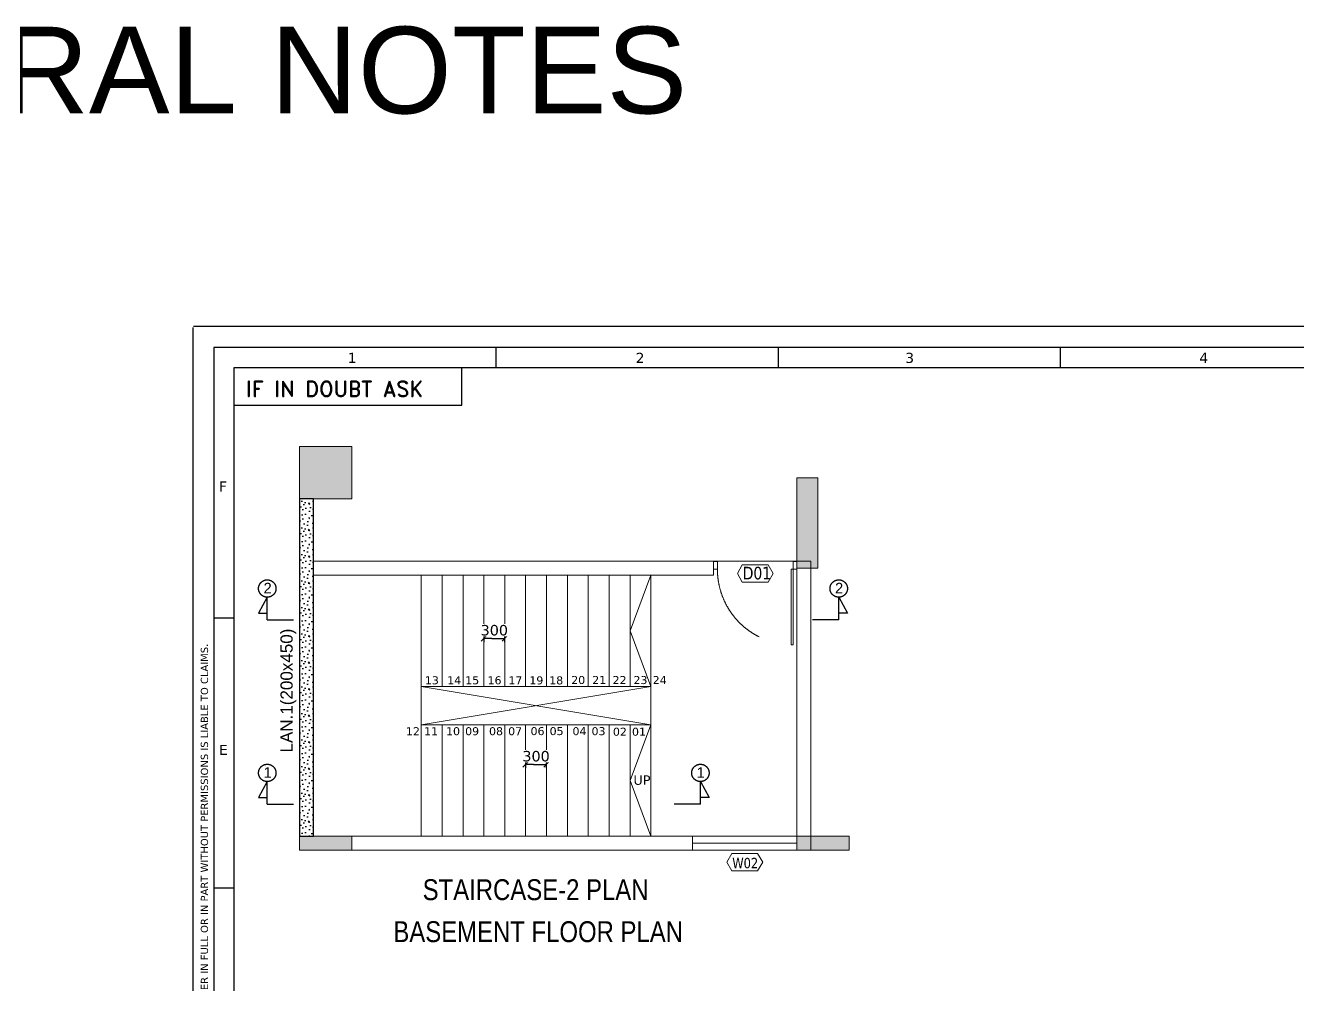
# Model space of a CAD drawing. Extents: x 1878645 to 3043969, y -1160829 to -603973.
# Drawn here: x 2345773 to 2364072, y -777943 to -764149 of the extents above; entities that cross this region are included whole.
import ezdxf
from ezdxf.enums import TextEntityAlignment as Align

# ---------------------------------------------------------------- set-up
doc = ezdxf.new("R2010")
doc.units = 0
doc.header["$LTSCALE"] = 100
doc.header["$PDMODE"] = 66
for name, pattern in [('1', [0, 0]), ('Center', [50.8, 31.75, -6.35, 6.35, -6.35]), ('DASHED', [19.05, 12.7, -6.35]), ('Hidden', [9.525, 6.35, -3.175])]:
    doc.linetypes.add(name, pattern=pattern)
doc.layers.get('Defpoints').update_dxf_attribs({"lineweight": 0})
for name, color, linetype in [('A-ANNO-DIMS', 8, 'Continuous'), ('A-ANNO-TEXT', 8, 'Continuous'), ('BM-ECO', 2, 'Hidden'), ('section line', 1, '1'), ('SLAB-LINE', 4, 'Hidden')]:
    doc.layers.add(name, color=color, linetype=linetype)
for name, color, linetype, lineweight in [('A-DRWN TAG', 1, 'Continuous', 0), ('A-STRS', 1, 'Continuous', 0), ('A-STRU-CONC', 2, 'Continuous', 0), ('A-STRU-CONC-HATH', 253, 'Continuous', 0), ('A-WALL-BRCK', 7, 'Continuous', 0), ('A-WINW', 5, 'Continuous', 0)]:
    doc.layers.add(name, color=color, linetype=linetype, lineweight=lineweight)
doc.styles.add('ARIAL', font='arial.ttf')
doc.styles.add('DIM-1', font='ARIALN.TTF')
doc.styles.add('ROMAND', font='romand__.ttf', dxfattribs={"height": 5})
doc.styles.get("Standard").update_dxf_attribs({"font": 'verdana.ttf'})
doc.dimstyles.new('DIM-075', dxfattribs={"dimscale": 75, "dimtxt": 2, "dimasz": 1.5, "dimexe": 0, "dimexo": 0, "dimgap": 0.5, "dimtad": 1, "dimdec": 0, "dimzin": 0, "dimdsep": 46, "dimtxsty": 'Standard', "dimblk": 'TAG-DIM-ARROW', "dimcen": 1, "dimclre": 8, "dimclrt": 7, "dimadec": 0, "dimazin": 0, "dimtfac": 1, "dimtdec": 0, "dimtmove": 0, "dimatfit": 3, "dimldrblk": 'TAG-LED-ARROW', "dimfxl": 1, "dimtfill": 1, "dimtfillclr": 256, "dimtolj": 1, "dimtzin": 0, "dimlwd": -1, "dimlwe": 5, "dimarcsym": 0})

# ---------------------------------------------------------------- blocks, each defined once
blk = doc.blocks.new('*U1233')
for p, q in [((4785, 915), (4785, 2061)), ((4815, 2061), (4785, 2061)), ((4815, 915), (4815, 2061)), ((4725, 915), (4725, 795)), ((4725, 915), (4785, 915)), ((4725, 795), (4785, 795)), ((4785, 915), (4785, 795)), ((4785, 915), (4815, 915)), ((5932, 915), (5932, 795)), ((5992, 915), (5932, 915)), ((5992, 795), (5932, 795)), ((5992, 915), (5992, 795))]:
    blk.add_line(p, q)
at = {"color": 8, "linetype": 'DASHED'}
blk.add_arc((4785, 915), 1147, 0, 90, dxfattribs=at)
blk = doc.blocks.new('DW')
blk.add_lwpolyline([(5.53, 1.55), (0.9, 1.55), (0, 0), (0.9, -1.55), (5.53, -1.55), (6.42, 0)], close=True)
blk.add_attdef('DOOR/WIN', (0.91, -0.93), '', height=2)
blk = doc.blocks.new('TAG-DIM-ARROW')
for p, q in [((-1, 0), (0, 0)), ((0, -0.5), (0, 0.5))]:
    blk.add_line(p, q)
at = {"lineweight": 20}
blk.add_line((-0.35, -0.35), (0.35, 0.35), dxfattribs=at)
blk = doc.blocks.new('*D1295')
at = {"layer": 'A-ANNO-DIMS', "color": 8, "lineweight": 5, "transparency": 16777216}
for p, q in [((2352362, -772848), (2352362, -772955)), ((2352662, -772848), (2352662, -772955))]:
    blk.add_line(p, q, dxfattribs=at)
at = {"layer": 'A-ANNO-DIMS', "color": 0, "transparency": 16777216}
blk.add_line((2352475, -772955), (2352550, -772955), dxfattribs=at)
at = {"layer": 'A-ANNO-DIMS', "color": 0, "transparency": 16777216, "xscale": 112.5, "yscale": 112.5, "zscale": 112.5, "rotation": 180}
blk.add_blockref('TAG-DIM-ARROW', (2352362, -772955), dxfattribs=at)
at = {"layer": 'A-ANNO-DIMS', "color": 0, "transparency": 16777216, "xscale": 112.5, "yscale": 112.5, "zscale": 112.5}
blk.add_blockref('TAG-DIM-ARROW', (2352662, -772955), dxfattribs=at)
at = {"layer": 'A-ANNO-DIMS', "color": 7, "transparency": 16777216, "insert": (2352512, -772839), "char_height": 150, "attachment_point": 5, "bg_fill": 3, "box_fill_scale": 1.1, "bg_fill_color": 256, "bg_fill_true_color": 13158600, "bg_fill_transparency": 0}
blk.add_mtext('\\A1;300', dxfattribs=at)
at = {"layer": 'Defpoints', "color": 0, "transparency": 16777216}
for p in [(2352362, -772848), (2352662, -772848), (2352662, -772955)]:
    blk.add_point(p, dxfattribs=at)
blk = doc.blocks.new('TAG-LED-ARROW')
blk.add_line((0, 0), (-1, 0))
blk.add_lwpolyline([(-0.71, -0.71), (0, 0), (-0.71, 0.71), (-0.88, 0.53), (0, 0), (-0.88, -0.53)], close=True)
blk = doc.blocks.new('*D1249')
at = {"layer": 'A-ANNO-DIMS', "color": 8, "lineweight": 5, "transparency": 16777216}
for p, q in [((2352962, -774882), (2352962, -774765)), ((2353262, -774821), (2353262, -774765))]:
    blk.add_line(p, q, dxfattribs=at)
at = {"layer": 'A-ANNO-DIMS', "color": 0, "transparency": 16777216}
blk.add_line((2353075, -774765), (2353150, -774765), dxfattribs=at)
at = {"layer": 'Defpoints', "color": 0, "transparency": 16777216}
blk.add_point((2352962, -774882), dxfattribs=at)
at = {"layer": 'A-ANNO-DIMS', "color": 0, "transparency": 16777216, "xscale": 112.5, "yscale": 112.5, "zscale": 112.5, "rotation": 180}
blk.add_blockref('TAG-DIM-ARROW', (2352962, -774765), dxfattribs=at)
at = {"layer": 'A-ANNO-DIMS', "color": 0, "transparency": 16777216, "xscale": 112.5, "yscale": 112.5, "zscale": 112.5}
blk.add_blockref('TAG-DIM-ARROW', (2353262, -774765), dxfattribs=at)
at = {"layer": 'A-ANNO-DIMS', "color": 7, "transparency": 16777216, "insert": (2353112, -774649), "char_height": 150, "attachment_point": 5, "bg_fill": 3, "box_fill_scale": 1.1, "bg_fill_color": 256, "bg_fill_true_color": 13158600, "bg_fill_transparency": 0}
blk.add_mtext('\\A1;300', dxfattribs=at)
at = {"layer": 'Defpoints', "color": 0, "transparency": 16777216}
for p in [(2353262, -774765), (2353262, -774821)]:
    blk.add_point(p, dxfattribs=at)
blk = doc.blocks.new('G$CD70F57FE')
at = {"layer": 'A-STRU-CONC-HATH'}
h = blk.add_hatch(color=256, dxfattribs=at)
h.dxf.hatch_style = 1
h.paths.add_polyline_path([(-200, 7900), (-200, 7150), (0, 7150), (0, 7900)])
h = blk.add_hatch(color=256, dxfattribs=at)
h.dxf.hatch_style = 1
h.paths.add_polyline_path([(-5350, 7450), (-5350, 7150), (-4050, 7150), (-4050, 7450)])
h = blk.add_hatch(color=256, dxfattribs=at)
h.dxf.hatch_style = 1
h.paths.add_polyline_path([(-200, 750), (-200, 0), (0, 0), (0, 750)])
at = {"layer": 'A-STRU-CONC'}
for points in [[(-200, 7900), (0, 7900), (0, 7150), (-200, 7150)], [(-5350, 7450), (-4050, 7450), (-4050, 7150), (-5350, 7150)], [(-200, 750), (0, 750), (0, 0), (-200, 0)]]:
    blk.add_lwpolyline(points, close=True, dxfattribs=at)

msp = doc.modelspace()

# ---------------------------------------------------------------- hatches: boundary and pattern name
at = {"layer": 'A-STRU-CONC-HATH'}
h = msp.add_hatch(color=256, dxfattribs=at)
h.dxf.hatch_style = 1
h.paths.add_polyline_path([(2349712.36614, -770198.12821), (2349712.36614, -770948.12821), (2350462.36614, -770948.12821), (2350462.36614, -770198.12821)])
at = {"layer": 'BM-ECO'}
h = msp.add_hatch(dxfattribs=at)
h.set_pattern_fill('CONC', color=256, scale=15)
h.set_pattern_definition([(0, (190249.53, 154725.47), (0, 381), [0, -381]), (0, (190253.34, 154592.1), (0, 381), [0, -381]), (0, (190264.77, 154797.86), (0, 381), [0, -381]), (338.1986, (190066.65, 154679.746), (1143.000104, -380.999966), [41.03484, -2010.71302]), (216.8699, (190104.75, 154664.506), (1142.9999687, 762.000047), [19.05, -1885.95]), (130.6013, (190089.51, 154653.076), (1905.0001605, -2285.9996259), [35.126295, -3477.51997]), (206.5651, (189963.78, 154607.36), (-380.999679, -381.000499), [8.51954, -843.42237]), (326.3099, (189956.16, 154603.55), (761.9998315, -381.0005084), [13.737336, -1359.977976]), (108.4349, (189967.59, 154595.93), (-380.9993916, 762.0001656), [12.04836, -1192.779555]), (225, (190207.62, 154569.26), (-5e-14, -381.000118), [16.164306, -522.65085]), (0, (190196.2, 154557.83), (381, 381), [22.86, -358.14]), (135, (190219.05, 154557.83), (-381.000118, 3e-14), [16.164306, -522.65085]), (251.5651, (190161.9, 154813.1), (380.9993916, 762.0001656), [12.04836, -1192.779555]), (0, (190158.1, 154801.67), (381, 381), [19.05, -361.95]), (143.1301, (190177.14, 154801.666), (-1142.9999687, 762.000047), [19.05, -1885.95]), (213.6901, (189959.97, 154816.91), (761.9998315, 381.0005084), [13.737336, -1359.977976]), (341.5651, (189948.54, 154809.29), (-762.0001656, 380.9993916), [24.096726, -1180.73119]), (126.8699, (189971.4, 154801.666), (762.000047, -1142.9999687), [19.05, -1885.95]), (0, (190070.46, 154801.67), (0, 381), [0, -381]), (0, (189967.6, 154702.6), (0, 381), [0, -381]), (0, (190074.27, 154561.64), (0, 381), [0, -381]), (0, (190177.14, 154679.75), (0, 381), [0, -381]), (0, (190066.65, 154744.5), (0, 381), [0, -381]), (0, (189982.83, 154755.95), (0, 381), [0, -381]), (0, (190017.12, 154733.1), (0, 381), [0, -381]), (0, (190001.88, 154641.65), (0, 381), [0, -381]), (0, (189910.44, 154656.9), (0, 381), [0, -381]), (0, (189914.25, 154744.5), (0, 381), [0, -381]), (0, (189902.82, 154828.34), (0, 381), [0, -381]), (0, (190020.93, 154843.58), (0, 381), [0, -381]), (0, (190104.75, 154858.8), (0, 381), [0, -381]), (0, (190238.1, 154843.58), (0, 381), [0, -381]), (0, (190146.66, 154725.47), (0, 381), [0, -381]), (0, (190108.56, 154794.05), (0, 381), [0, -381]), (0, (190139.04, 154611.17), (0, 381), [0, -381]), (0, (190024.74, 154592.1), (0, 381), [0, -381]), (0, (190139.04, 154508.3), (0, 381), [0, -381]), (0, (190013.3, 154531.16), (0, 381), [0, -381]), (0, (189891.4, 154519.73), (0, 381), [0, -381]), (0, (189937.1, 154500.68), (0, 381), [0, -381]), (0, (189940.92, 154554), (0, 381), [0, -381]), (0, (190196.2, 154493.06), (0, 381), [0, -381]), (0, (190241.9, 154649.27), (0, 381), [0, -381]), (0, (190222.86, 154763.57), (0, 381), [0, -381]), (0, (190047.6, 154489.25), (0, 381), [0, -381])])
h.paths.add_polyline_path([(2349712.36614, -775798.1194), (2349912.36614, -775798.1194), (2349912.36614, -770948.12821), (2349712.36614, -770948.12821)])

# ---------------------------------------------------------------- linework, layer by layer
at = {"color": 35}
for p, q in [((2348178.78992, -768487.2996), (2348178.78992, -792367.21028)), ((2381049.87512, -768475.71304), (2348190.37649, -768475.71304))]:
    msp.add_line(p, q, dxfattribs=at)
for p, q in [((2380748.62442, -768776.96373), (2348480.04061, -768776.96373)), ((2348480.04061, -768776.96373), (2348480.04061, -792065.95958)), ((2352535.3384, -768776.96373), (2352535.3384, -769066.62786)), ((2356590.63619, -768776.96373), (2356590.63619, -769066.62786)), ((2360645.93397, -768776.96373), (2360645.93397, -769066.62786)), ((2380748.62442, -769066.62786), (2348769.70474, -769066.62786)), ((2348769.70474, -769066.62786), (2348769.70474, -792065.95958)), ((2352043.37487, -769604.94082), (2352043.37487, -769066.62786)), ((2348769.70474, -769604.94082), (2352043.37487, -769604.94082)), ((2348480.04061, -772658.46304), (2348769.70474, -772658.46304)), ((2348480.04061, -776539.96235), (2348769.70474, -776539.96235))]:
    msp.add_line(p, q)
at = {"layer": 'A-STRS'}
for p, q in [((2351462.36614, -772048.12821), (2351462.36614, -773648.12821)), ((2351762.36614, -772048.12821), (2351762.36614, -773648.12821)), ((2352062.36614, -772048.12821), (2352062.36614, -773648.12821)), ((2352362.36614, -772048.12821), (2352362.36614, -773648.12821)), ((2352662.36614, -772048.12821), (2352662.36614, -773648.12821)), ((2352962.36614, -772048.12821), (2352962.36614, -773648.12821)), ((2353262.36614, -772048.12821), (2353262.36614, -773648.12821)), ((2353562.36614, -772048.12821), (2353562.36614, -773648.12821)), ((2353862.36614, -772048.12821), (2353862.36614, -773648.12821)), ((2354162.36614, -772048.12821), (2354162.36614, -773648.12821)), ((2354462.36614, -772048.12821), (2354462.36614, -773648.12821)), ((2354762.36614, -772048.12821), (2354762.36614, -773648.12821)), ((2351462.36614, -773648.12821), (2354762.36614, -773648.12821)), ((2351462.36614, -773648.12821), (2351462.36614, -774198.12821)), ((2354762.36614, -773648.12821), (2351462.36614, -774198.12821)), ((2351462.36614, -773648.12821), (2354762.36614, -774198.12821)), ((2354762.36614, -773648.12821), (2354762.36614, -774198.12821)), ((2354762.36614, -775048.12821), (2354762.36614, -773648.12821)), ((2351462.36614, -774198.12821), (2351462.36614, -775798.12821)), ((2351462.36614, -774198.12821), (2354762.36614, -774198.12821)), ((2351762.36614, -774198.12821), (2351762.36614, -775798.12821)), ((2352062.36614, -774198.12821), (2352062.36614, -775798.12821)), ((2352362.36614, -774198.12821), (2352362.36614, -775798.12821)), ((2352662.36614, -774198.12821), (2352662.36614, -775798.12821)), ((2352962.36614, -774198.12821), (2352962.36614, -775798.12821)), ((2353262.36614, -774198.12821), (2353262.36614, -775798.12821)), ((2353562.36614, -774198.12821), (2353562.36614, -775798.12821)), ((2353862.36614, -774198.12821), (2353862.36614, -775798.12821)), ((2354162.36614, -774198.12821), (2354162.36614, -775798.12821)), ((2354462.36614, -774198.12821), (2354462.36614, -775798.12821)), ((2354762.36614, -774198.12821), (2354462.36614, -774998.12821)), ((2354762.36614, -774198.12821), (2354762.36614, -775798.12821)), ((2354462.36614, -774998.12821), (2354762.36614, -775798.12821))]:
    msp.add_line(p, q, dxfattribs=at)
msp.add_lwpolyline([(2354762.36614, -772048.12821), (2354462.36614, -772848.12821), (2354762.36614, -773648.12821)], dxfattribs=at)
at = {"layer": 'A-STRU-CONC'}
msp.add_lwpolyline([(2349712.36614, -770198.12821), (2349712.36614, -770948.12821), (2350462.36614, -770948.12821), (2350462.36614, -770198.12821)], close=True, dxfattribs=at)
at = {"layer": 'A-WALL-BRCK'}
for p, q in [((2355662.36614, -771848.12821), (2349912.36614, -771848.12821)), ((2355662.36614, -772048.12821), (2355662.36614, -771848.12821)), ((2349912.36614, -772048.12821), (2355662.36614, -772048.12821))]:
    msp.add_line(p, q, dxfattribs=at)
for points in [[(2356862.36614, -775998.12821), (2357062.36614, -775998.12821), (2357062.36614, -771848.12821), (2356862.36614, -771848.12821), (2356862.36614, -775998.12821)], [(2349712.36614, -774673.12821), (2349712.36614, -775998.12821), (2355362.36614, -775998.12821), (2355362.36614, -775798.12821), (2349912.36614, -775798.12821), (2349912.36614, -774673.12821)]]:
    msp.add_lwpolyline(points, dxfattribs=at)
at = {"layer": 'A-WINW'}
for p, q in [((2356862.36614, -771848.12821), (2355662.36614, -771848.12821)), ((2355362.36614, -775798.12821), (2356862.36614, -775798.12821)), ((2355362.36614, -775898.12821), (2356862.36614, -775898.12821)), ((2355362.36614, -775998.12821), (2356862.36614, -775998.12821))]:
    msp.add_line(p, q, dxfattribs=at)
at = {"layer": 'BM-ECO', "linetype": 'Continuous'}
msp.add_lwpolyline([(2349712.36614, -775798.1194), (2349912.36614, -775798.1194), (2349912.36614, -770948.12821), (2349712.36614, -770948.12821)], close=True, dxfattribs=at)
at = {"layer": 'SLAB-LINE', "linetype": 'Center', "ltscale": 800}
for p, q in [((2349248.49068, -772363.97101), (2349122.60805, -772591.16795)), ((2349248.49068, -772686.53101), (2349248.49068, -772363.97101)), ((2357462.76523, -772686.53101), (2357462.76523, -772363.97101)), ((2357462.76523, -772363.97101), (2357588.64786, -772591.16795)), ((2349122.60805, -772591.16795), (2349248.49068, -772591.16795)), ((2349248.49068, -772686.53101), (2349625.44818, -772686.53101)), ((2357462.76523, -772686.53101), (2357085.80773, -772686.53101)), ((2357588.64786, -772591.16795), (2357462.76523, -772591.16795)), ((2349248.49068, -775013.06821), (2349122.60805, -775240.26516)), ((2349248.49068, -775335.62821), (2349248.49068, -775013.06821)), ((2355474.08781, -775335.62821), (2355474.08781, -775013.06821)), ((2355474.08781, -775013.06821), (2355599.97044, -775240.26516)), ((2349122.60805, -775240.26516), (2349248.49068, -775240.26516)), ((2355599.97044, -775240.26516), (2355474.08781, -775240.26516)), ((2349248.49068, -775335.62821), (2349625.44818, -775335.62821)), ((2355474.08781, -775335.62821), (2355097.13031, -775335.62821))]:
    msp.add_line(p, q, dxfattribs=at)
for centre in [(2349248.49068, -772238.94105), (2357462.76523, -772238.94105), (2349248.49068, -774888.03826), (2355474.08781, -774888.03826)]:
    msp.add_circle(centre, 125.02996, dxfattribs=at)

# ---------------------------------------------------------------- block references
at = {"layer": 'A-DRWN TAG'}
ref = msp.add_blockref('DW', (2356519.25766, -772022.31128), dxfattribs=dict(at, xscale=80, yscale=80, zscale=80, rotation=179.9999999999999))
ref.add_attrib('DOOR/WIN', 'D01', (2356082.76247, -772108.19183), dxfattribs={"layer": '0', "height": 181.818182, "width": 0.8})
ref = msp.add_blockref('DW', (2356369.25766, -776172.31128), dxfattribs=dict(at, xscale=80, yscale=80, zscale=80, rotation=179.9999999999999))
ref.add_attrib('DOOR/WIN', 'W02', (2355932.76247, -776258.19183), dxfattribs={"layer": '0', "height": 150, "width": 0.8})
at = {"layer": 'A-WINW', "xscale": 0.9473684398108259, "yscale": 0.9473684398108259, "zscale": 0.9473684398108259, "rotation": 180}
msp.add_blockref('*U1233', (2361338.68202, -771095.43596), dxfattribs=at)

# ---------------------------------------------------------------- texts
at = {"color": 2, "style": 'ARIAL'}
msp.add_text('GENERAL NOTES', height=1244.6843304, dxfattribs=at).set_placement((2340502.25888, -765412.73422))
for s, p in [('1', (2350404.73391, -768997.33013)), ('2', (2354543.84853, -768997.33013)), ('3', (2358418.76436, -768997.33013)), ('4', (2362645.94528, -768997.33013)), ('F', (2348555.34236, -770845.47441)), ('E', (2348555.34236, -774629.76984))]:
    msp.add_text(s, height=144.83206).set_placement(p)
at = {"style": 'ROMAND'}
msp.add_text('IF IN DOUBT ASK', height=220.9966585, dxfattribs=at).set_placement((2348942.49638, -769480.94159))
at = {"color": 7, "style": 'ARIAL'}
msp.add_text('LAN.1(200x450) ', height=175, rotation=90, dxfattribs=at).set_placement((2349613.59328, -774595.09691))
msp.add_text('THIS DOCUMENT IS THE PROPERTY OF ECO CONSULTANTS, ANY USE NOT AUTHORISED BY US,AND/OR COPYING,DUPLICATING,HANDING,OVER TO THIRD PARTIES EITHER IN FULL OR IN PART WITHOUT PERMISSIONS IS LIABLE TO CLAIMS.', height=104.27908592, rotation=90).set_placement((2348397.16049, -789998.08305))
at = {"layer": 'A-ANNO-TEXT'}
for s, p in [('20', (2353717.93032, -773553.08671)), ('21', (2354019.59932, -773553.08671)), ('22', (2354312.14432, -773553.66571)), ('23', (2354612.55032, -773553.66571)), ('24', (2354889.15535, -773554.24371)), ('13', (2351614.54032, -773557.31671)), ('14', (2351935.14632, -773557.31671)), ('15', (2352194.99332, -773557.31671)), ('16', (2352515.59932, -773557.31671)), ('17', (2352814.66632, -773558.56771)), ('19', (2353115.88132, -773558.56771)), ('18', (2353401.45232, -773558.56771)), ('06', (2353133.38394, -774287.185)), ('05', (2353407.45094, -774287.185)), ('12', (2351342.36132, -774289.08171)), ('11', (2351603.58132, -774289.08171)), ('10', (2351918.69332, -774289.08171)), ('09', (2352192.76032, -774289.08171)), ('08', (2352536.79732, -774289.08171)), ('07', (2352810.86432, -774289.08171)), ('04', (2353735.95185, -774288.31828)), ('03', (2354010.01885, -774288.31828)), ('02', (2354317.16834, -774296.28957)), ('01', (2354591.23534, -774296.28957))]:
    msp.add_text(s, height=115, dxfattribs=at).set_placement(p, align=Align.MIDDLE_CENTER)
at = {"layer": 'A-ANNO-TEXT', "style": 'DIM-1'}
for s, p in [('STAIRCASE-2 PLAN', (2351482.29118, -776715.76266)), ('BASEMENT FLOOR PLAN', (2351061.12611, -777319.05315))]:
    msp.add_text(s, height=300, dxfattribs=at).set_placement(p)
at = {"layer": 'A-ANNO-TEXT', "insert": (2354511.08717, -774924.10521), "char_height": 135, "width": 336.8295322, "attachment_point": 1}
msp.add_mtext('UP', dxfattribs=at)
at = {"layer": 'section line', "color": 7, "style": 'ARIAL'}
for s, p in [('2', (2349194.90079, -772308.86737)), ('2', (2357409.17534, -772308.86737)), ('1', (2349194.90079, -774957.96457)), ('1', (2355420.49792, -774957.96457))]:
    msp.add_text(s, height=151.7824, dxfattribs=at).set_placement(p)

# ---------------------------------------------------------------- next in the draw order: dimensions: what is measured, and where the dimension line sits
at = {"layer": 'A-ANNO-DIMS'}
for base, p1, p2, override, picture, middle in [((2352662.36614, -772955.11121), (2352362.36614, -772848.12821), (2352662.36614, -772848.12821), {"dimtxsty": 'Standard', "dimldrblk": 'TAG-LED-ARROW', "dimtfill": 1, "dimtfillclr": 256}, '*D1295', (2352512.36614, -772955.11121)), ((2353262.36614, -774764.98721), (2352962.36614, -774881.55771), (2353262.36614, -774821.23721), {"dimtfill": 1, "dimtfillclr": 256}, '*D1249', (2353112.36614, -774764.98721))]:
    dim = msp.add_linear_dim(base=base, p1=p1, p2=p2, dimstyle='DIM-075', override=override, dxfattribs=at)
    dim.commit()
    dim.dimension.update_dxf_attribs({"geometry": picture, "text_midpoint": middle, "dimtype": 160})

# ---------------------------------------------------------------- next in the draw order: block references
at = {"layer": 'A-STRU-CONC', "rotation": 270}
msp.add_blockref('G$CD70F57FE', (2349712.36614, -775998.12821), dxfattribs=at)

doc.saveas('drawing.dxf')
